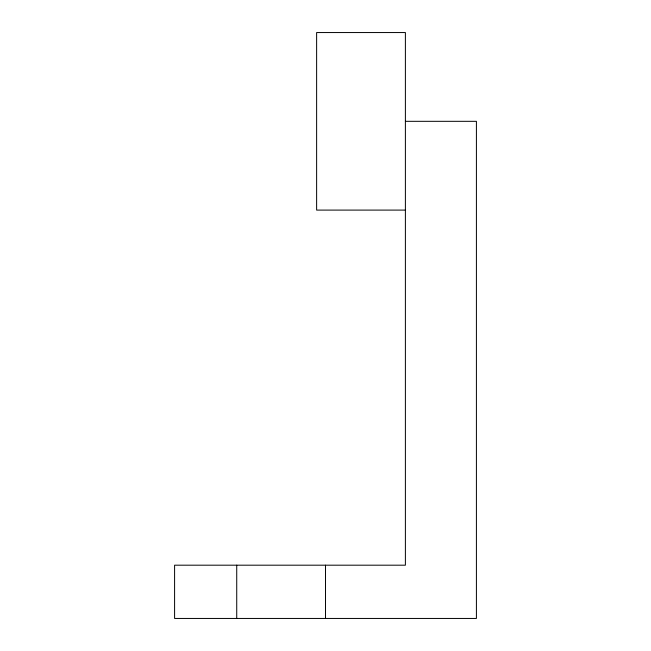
<?xml version="1.0" encoding="UTF-8"?>
<svg xmlns="http://www.w3.org/2000/svg" width="651" height="651" viewBox="0 0 651 651"><rect width="100%" height="100%" fill="white"/><g stroke="black" fill="none" stroke-linecap="round" stroke-linejoin="round"><path stroke-width="0.98" d="M405.394 121.322L476.41 121.322L476.41 618.45L174.59 618.45L174.59 565.19L405.394 565.19L405.394 32.55L316.622 32.55L316.622 210.094L405.394 210.094M325.5 565.19L325.5 618.45M236.728 565.19L236.728 618.45"/></g></svg>
